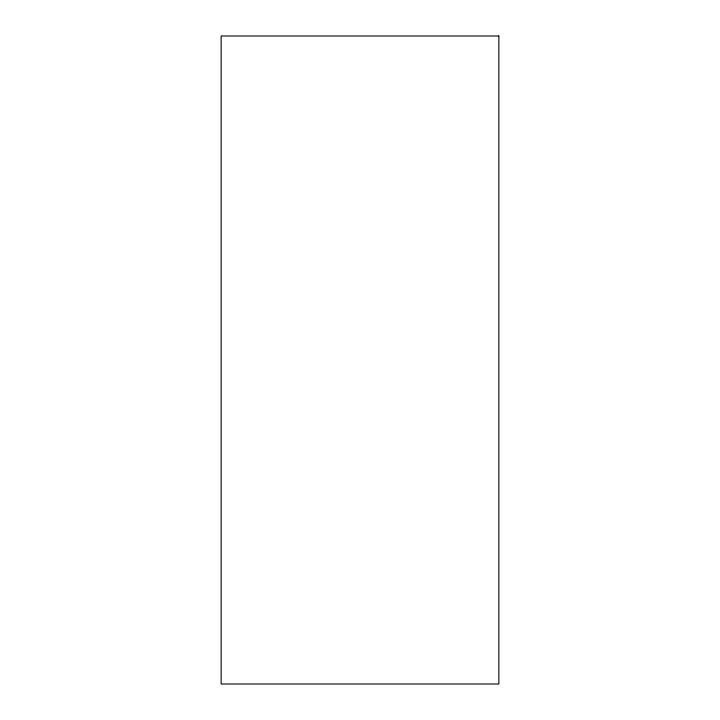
<?xml version="1.0" encoding="UTF-8"?>
<svg xmlns="http://www.w3.org/2000/svg" width="720" height="720" viewBox="0 0 720 720"><rect width="100%" height="100%" fill="white"/><g stroke="black" fill="none" stroke-linecap="round" stroke-linejoin="round"><path stroke-width="1.08" d="M498.861 36L221.139 36L221.139 684L498.861 684L498.861 36"/></g></svg>
